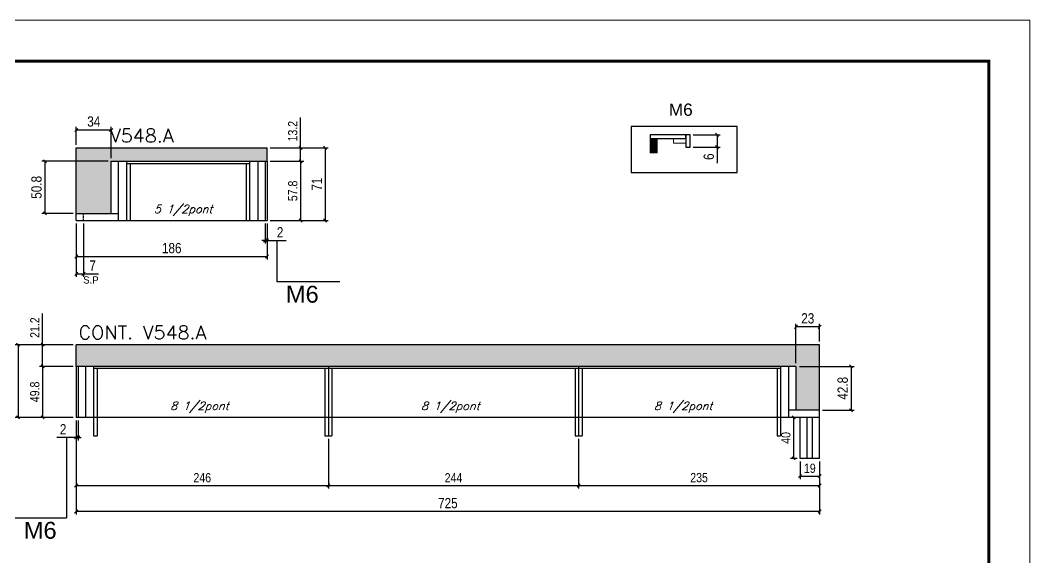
# Model space of a CAD drawing. Extents: x -21493 to -15213, y -12134 to 11887.
# Drawn here: x -19408 to -18423, y -1272 to -747 of the extents above; entities that cross this region are included whole.
import ezdxf

# ---------------------------------------------------------------- set-up
doc = ezdxf.new("R2010")
doc.units = 0
doc.linetypes.add('DASHED', pattern=[0.75, 0.5, -0.25])
doc.linetypes.add('HIDDEN', pattern=[0.375, 0.25, -0.125])
for name, color, linetype in [('5', 5, 'Continuous'), ('COTA', 241, 'Continuous'), ('NOMENCLATURA', 7, 'Continuous'), ('Painéis', 200, 'Continuous'), ('SARR_2.2x7', 40, 'Continuous'), ('SARR_3.5x7', 81, 'Continuous'), ('texto', 7, 'Continuous')]:
    doc.layers.add(name, color=color, linetype=linetype)
for name, color, linetype, lineweight in [('Folhas', 255, 'Continuous', 9), ('Madeira', 126, 'Continuous', 18), ('Sarr 2.2x7', 40, 'Continuous', 9), ('SARRAFO DE PRESSAO', 251, 'DASHED', 9), ('Texto Seção', 7, 'Continuous', 15)]:
    doc.layers.add(name, color=color, linetype=linetype, lineweight=lineweight)
doc.styles.add('COTA TECNICA', font='techl___.ttf', dxfattribs={"height": 10})
doc.styles.add('COTA TECNICA-50', font='techl___.ttf', dxfattribs={"height": 9})
doc.styles.add('REGUA-120', font='ROMANS.shx', dxfattribs={"height": 15})
doc.styles.add('Romans', font='romans.shx')
doc.styles.add('ROMAS860', font='ROMAS860.SHX')
doc.styles.get("Standard").update_dxf_attribs({"font": 'arial.ttf'})
doc.dimstyles.new('COTA PAINEL-50', dxfattribs={"dimtxt": 9, "dimasz": 3, "dimexe": 3, "dimexo": 3, "dimgap": 3, "dimtad": 1, "dimdec": 1, "dimzin": 12, "dimdsep": 46, "dimtxsty": 'COTA TECNICA-50', "dimblk1": 'OBLIQUE', "dimblk2": 'OBLIQUE', "dimsah": 1, "dimcen": 0.9, "dimclrd": 4, "dimclre": 4, "dimclrt": 240, "dimadec": 1, "dimazin": 3, "dimtfac": 1, "dimtdec": 1, "dimtmove": 0, "dimatfit": 3, "dimfxl": 1, "dimtolj": 1, "dimtzin": 12, "dimarcsym": 0})
doc.dimstyles.new('PAINEL', dxfattribs={"dimtxt": 10, "dimasz": 3, "dimexe": 3, "dimexo": 3, "dimgap": 3, "dimtad": 1, "dimdec": 1, "dimzin": 12, "dimdsep": 46, "dimtxsty": 'COTA TECNICA', "dimblk1": 'OBLIQUE', "dimblk2": 'OBLIQUE', "dimsah": 1, "dimcen": 0.9, "dimclrd": 4, "dimclre": 4, "dimclrt": 240, "dimadec": 1, "dimazin": 3, "dimtfac": 1, "dimtdec": 1, "dimtmove": 0, "dimatfit": 3, "dimfxl": 1, "dimtolj": 1, "dimtzin": 12, "dimarcsym": 0})

# ---------------------------------------------------------------- blocks, each defined once
blk = doc.blocks.new('_Oblique')
at = {"color": 0, "linetype": 'ByBlock', "lineweight": -2}
blk.add_line((-0.5, -0.5), (0.5, 0.5), dxfattribs=at)
blk = doc.blocks.new('*D1074')
at = {"layer": 'COTA', "color": 4, "lineweight": -2, "ltscale": 25, "transparency": 16777216}
for p, q in [((-19164.25, -871.72), (-19107.64, -871.72)), ((-19110.64, -871.72), (-19110.64, -942.72)), ((-19164.25, -942.72), (-19107.64, -942.72))]:
    blk.add_line(p, q, dxfattribs=at)
at = {"layer": 'Defpoints', "color": 0, "ltscale": 25, "transparency": 16777216}
for p in [(-19167.25, -871.72), (-19167.25, -942.72), (-19110.64, -942.72)]:
    blk.add_point(p, dxfattribs=at)
at = {"layer": 'COTA', "color": 4, "lineweight": -2, "ltscale": 25, "transparency": 16777216, "xscale": 3, "yscale": 3, "zscale": 3}
for p, rotation in [((-19110.64, -871.72), 90), ((-19110.64, -942.72), 270)]:
    blk.add_blockref('_Oblique', p, dxfattribs=dict(at, rotation=rotation))
at = {"layer": 'COTA', "color": 240, "ltscale": 25, "transparency": 16777216, "insert": (-19118.72, -907.22), "char_height": 10, "attachment_point": 5, "rotation": 90, "style": 'COTA TECNICA'}
blk.add_mtext('\\A1;71', dxfattribs=at)
blk = doc.blocks.new('*D1075')
at = {"layer": 'COTA', "color": 4, "lineweight": -2, "ltscale": 25, "transparency": 16777216}
for p, q in [((-19353.25, -945.72), (-19353.25, -980.84)), ((-19167.25, -945.72), (-19167.25, -980.84)), ((-19353.25, -977.84), (-19167.25, -977.84))]:
    blk.add_line(p, q, dxfattribs=at)
at = {"layer": 'Defpoints', "color": 0, "ltscale": 25, "transparency": 16777216}
for p in [(-19353.25, -942.72), (-19167.25, -942.72), (-19167.25, -977.84)]:
    blk.add_point(p, dxfattribs=at)
at = {"layer": 'COTA', "color": 4, "lineweight": -2, "ltscale": 25, "transparency": 16777216, "xscale": 3, "yscale": 3, "zscale": 3, "rotation": 180}
blk.add_blockref('_Oblique', (-19353.25, -977.84), dxfattribs=at)
at = {"layer": 'COTA', "color": 4, "lineweight": -2, "ltscale": 25, "transparency": 16777216, "xscale": 3, "yscale": 3, "zscale": 3}
blk.add_blockref('_Oblique', (-19167.25, -977.84), dxfattribs=at)
at = {"layer": 'COTA', "color": 240, "ltscale": 25, "transparency": 16777216, "insert": (-19260.25, -969.72), "char_height": 10, "attachment_point": 5, "style": 'COTA TECNICA'}
blk.add_mtext('\\A1;186', dxfattribs=at)
blk = doc.blocks.new('*D1076')
at = {"layer": 'COTA', "color": 4, "lineweight": -2, "ltscale": 25, "transparency": 16777216}
for p, q in [((-19169.25, -945.72), (-19169.25, -965.26)), ((-19167.25, -945.72), (-19167.25, -965.26)), ((-19169.25, -962.26), (-19172.25, -962.26)), ((-19169.25, -962.26), (-19167.25, -962.26)), ((-19167.25, -962.26), (-19148.5, -962.26))]:
    blk.add_line(p, q, dxfattribs=at)
at = {"layer": 'Defpoints', "color": 0, "ltscale": 25, "transparency": 16777216}
for p in [(-19169.25, -942.72), (-19167.25, -942.72), (-19169.25, -962.26)]:
    blk.add_point(p, dxfattribs=at)
at = {"layer": 'COTA', "color": 4, "lineweight": -2, "ltscale": 25, "transparency": 16777216, "xscale": 3, "yscale": 3, "zscale": 3}
blk.add_blockref('_Oblique', (-19169.25, -962.26), dxfattribs=at)
at = {"layer": 'COTA', "color": 4, "lineweight": -2, "ltscale": 25, "transparency": 16777216, "xscale": 3, "yscale": 3, "zscale": 3, "rotation": 180}
blk.add_blockref('_Oblique', (-19167.25, -962.26), dxfattribs=at)
at = {"layer": 'COTA', "color": 240, "ltscale": 25, "transparency": 16777216, "insert": (-19154.56, -954.26), "char_height": 10, "attachment_point": 5, "style": 'COTA TECNICA'}
blk.add_mtext('\\A1;2', dxfattribs=at)
blk = doc.blocks.new('*D1077')
at = {"layer": 'Defpoints', "color": 0, "linetype": 'ByBlock', "transparency": 16777216}
for p in [(-18754.79, -859.09), (-18754.79, -871.09), (-18728.35, -871.09)]:
    blk.add_point(p, dxfattribs=at)
at = {"layer": 'Sarr 2.2x7', "color": 4, "linetype": 'ByBlock', "lineweight": -2, "transparency": 16777216}
for p, q in [((-18751.79, -859.09), (-18725.35, -859.09)), ((-18728.35, -859.09), (-18728.35, -871.09)), ((-18751.79, -871.09), (-18725.35, -871.09)), ((-18728.35, -871.09), (-18728.35, -886.76))]:
    blk.add_line(p, q, dxfattribs=at)
at = {"layer": 'Sarr 2.2x7', "color": 4, "linetype": 'ByBlock', "lineweight": -2, "transparency": 16777216, "xscale": 3, "yscale": 3, "zscale": 3}
for p, rotation in [((-18728.35, -859.09), 90), ((-18728.35, -871.09), 270)]:
    blk.add_blockref('_Oblique', p, dxfattribs=dict(at, rotation=rotation))
at = {"layer": 'Sarr 2.2x7', "color": 240, "linetype": 'ByBlock', "transparency": 16777216, "insert": (-18736.45, -880.42), "char_height": 10, "attachment_point": 5, "rotation": 90, "style": 'COTA TECNICA'}
blk.add_mtext('\\A1;6', dxfattribs=at)
blk = doc.blocks.new('*D1078')
at = {"layer": 'COTA', "color": 4, "lineweight": -2, "ltscale": 25, "transparency": 16777216}
for p, q in [((-19353.25, -945.72), (-19353.25, -997.75)), ((-19346.25, -945.72), (-19346.25, -997.75)), ((-19353.25, -994.75), (-19346.25, -994.75)), ((-19346.25, -994.75), (-19331.52, -994.75))]:
    blk.add_line(p, q, dxfattribs=at)
at = {"layer": 'Defpoints', "color": 0, "ltscale": 25, "transparency": 16777216}
for p in [(-19353.25, -942.72), (-19346.25, -942.72), (-19346.25, -994.75)]:
    blk.add_point(p, dxfattribs=at)
at = {"layer": 'COTA', "color": 4, "lineweight": -2, "ltscale": 25, "transparency": 16777216, "xscale": 3, "yscale": 3, "zscale": 3, "rotation": 180}
blk.add_blockref('_Oblique', (-19353.25, -994.75), dxfattribs=at)
at = {"layer": 'COTA', "color": 4, "lineweight": -2, "ltscale": 25, "transparency": 16777216, "xscale": 3, "yscale": 3, "zscale": 3}
blk.add_blockref('_Oblique', (-19346.25, -994.75), dxfattribs=at)
at = {"layer": 'COTA', "color": 240, "ltscale": 25, "transparency": 16777216, "insert": (-19337.39, -986.67), "char_height": 10, "attachment_point": 5, "style": 'COTA TECNICA'}
blk.add_mtext('\\A1;7', dxfattribs=at)
blk = doc.blocks.new('*D1079')
at = {"layer": 'COTA', "color": 4, "lineweight": -2, "ltscale": 25, "transparency": 16777216}
for p, q in [((-19322.25, -884.92), (-19386.93, -884.92)), ((-19383.93, -884.92), (-19383.93, -935.72)), ((-19356.25, -935.72), (-19386.93, -935.72))]:
    blk.add_line(p, q, dxfattribs=at)
at = {"layer": 'Defpoints', "color": 0, "ltscale": 25, "transparency": 16777216}
for p in [(-19319.25, -884.92), (-19383.93, -935.72), (-19353.25, -935.72)]:
    blk.add_point(p, dxfattribs=at)
at = {"layer": 'COTA', "color": 4, "lineweight": -2, "ltscale": 25, "transparency": 16777216, "xscale": 3, "yscale": 3, "zscale": 3}
for p, rotation in [((-19383.93, -884.92), 90), ((-19383.93, -935.72), 270)]:
    blk.add_blockref('_Oblique', p, dxfattribs=dict(at, rotation=rotation))
at = {"layer": 'COTA', "color": 240, "ltscale": 25, "transparency": 16777216, "insert": (-19392.07, -910.32), "char_height": 10, "attachment_point": 5, "rotation": 90, "style": 'COTA TECNICA'}
blk.add_mtext('\\A1;50.8', dxfattribs=at)
blk = doc.blocks.new('*D1080')
at = {"layer": 'COTA', "color": 4, "lineweight": -2, "ltscale": 25, "transparency": 16777216}
for p, q in [((-19353.25, -868.72), (-19353.25, -851.28)), ((-19353.25, -854.28), (-19319.25, -854.28)), ((-19319.25, -881.92), (-19319.25, -851.28))]:
    blk.add_line(p, q, dxfattribs=at)
at = {"layer": 'Defpoints', "color": 0, "ltscale": 25, "transparency": 16777216}
for p in [(-19319.25, -854.28), (-19353.25, -871.72), (-19319.25, -884.92)]:
    blk.add_point(p, dxfattribs=at)
at = {"layer": 'COTA', "color": 4, "lineweight": -2, "ltscale": 25, "transparency": 16777216, "xscale": 3, "yscale": 3, "zscale": 3, "rotation": 180}
blk.add_blockref('_Oblique', (-19353.25, -854.28), dxfattribs=at)
at = {"layer": 'COTA', "color": 4, "lineweight": -2, "ltscale": 25, "transparency": 16777216, "xscale": 3, "yscale": 3, "zscale": 3}
blk.add_blockref('_Oblique', (-19319.25, -854.28), dxfattribs=at)
at = {"layer": 'COTA', "color": 240, "ltscale": 25, "transparency": 16777216, "insert": (-19336.25, -846.06), "char_height": 10, "attachment_point": 5, "style": 'COTA TECNICA'}
blk.add_mtext('\\A1;34', dxfattribs=at)
blk = doc.blocks.new('*D1134')
at = {"color": 4, "lineweight": -2, "transparency": 16777216}
for p, q in [((-19164.25, -884.92), (-19131.53, -884.92)), ((-19134.53, -884.92), (-19134.53, -942.72)), ((-19164.25, -942.72), (-19131.53, -942.72))]:
    blk.add_line(p, q, dxfattribs=at)
at = {"layer": 'Defpoints', "color": 0, "transparency": 16777216}
for p in [(-19167.25, -884.92), (-19167.25, -942.72), (-19134.53, -942.72)]:
    blk.add_point(p, dxfattribs=at)
at = {"color": 4, "lineweight": -2, "transparency": 16777216, "xscale": 3, "yscale": 3, "zscale": 3}
for p, rotation in [((-19134.53, -884.92), 90), ((-19134.53, -942.72), 270)]:
    blk.add_blockref('_Oblique', p, dxfattribs=dict(at, rotation=rotation))
at = {"color": 240, "transparency": 16777216, "insert": (-19142.15, -913.82), "char_height": 9, "attachment_point": 5, "rotation": 90, "style": 'COTA TECNICA-50'}
blk.add_mtext('\\A1;57.8', dxfattribs=at)
blk = doc.blocks.new('*D1135')
at = {"color": 4, "lineweight": -2, "transparency": 16777216}
for p, q in [((-19134.53, -871.72), (-19134.53, -842.26)), ((-19164.25, -871.72), (-19131.53, -871.72)), ((-19134.53, -884.92), (-19134.53, -871.72)), ((-19164.25, -884.92), (-19131.53, -884.92))]:
    blk.add_line(p, q, dxfattribs=at)
at = {"layer": 'Defpoints', "color": 0, "transparency": 16777216}
for p in [(-19167.25, -871.72), (-19134.53, -871.72), (-19167.25, -884.92)]:
    blk.add_point(p, dxfattribs=at)
at = {"color": 4, "lineweight": -2, "transparency": 16777216, "xscale": 3, "yscale": 3, "zscale": 3}
for p, rotation in [((-19134.53, -871.72), 90), ((-19134.53, -884.92), 270)]:
    blk.add_blockref('_Oblique', p, dxfattribs=dict(at, rotation=rotation))
at = {"color": 240, "transparency": 16777216, "insert": (-19142.23, -855.49), "char_height": 9, "attachment_point": 5, "rotation": 90, "style": 'COTA TECNICA-50'}
blk.add_mtext('\\A1;13.2', dxfattribs=at)
blk = doc.blocks.new('*D1136')
at = {"layer": 'COTA', "color": 4, "lineweight": -2, "ltscale": 25, "transparency": 16777216}
for p, q in [((-19356.44, -1063.97), (-19413.05, -1063.97)), ((-19410.05, -1063.97), (-19410.05, -1134.97)), ((-19356.44, -1134.97), (-19413.05, -1134.97))]:
    blk.add_line(p, q, dxfattribs=at)
at = {"layer": 'Defpoints', "color": 0, "ltscale": 25, "transparency": 16777216}
for p in [(-19353.44, -1063.97), (-19410.05, -1134.97), (-19353.44, -1134.97)]:
    blk.add_point(p, dxfattribs=at)
at = {"layer": 'COTA', "color": 4, "lineweight": -2, "ltscale": 25, "transparency": 16777216, "xscale": 3, "yscale": 3, "zscale": 3}
for p, rotation in [((-19410.05, -1063.97), 90), ((-19410.05, -1134.97), 270)]:
    blk.add_blockref('_Oblique', p, dxfattribs=dict(at, rotation=rotation))
at = {"layer": 'COTA', "color": 240, "ltscale": 25, "transparency": 16777216, "insert": (-19418.12, -1099.47), "char_height": 10, "attachment_point": 5, "rotation": 90, "style": 'COTA TECNICA'}
blk.add_mtext('\\A1;71', dxfattribs=at)
blk = doc.blocks.new('*D1137')
at = {"layer": 'COTA', "color": 4, "lineweight": -2, "ltscale": 25, "transparency": 16777216}
for p, q in [((-19353.44, -1137.97), (-19353.44, -1229.85)), ((-18628.44, -1177.97), (-18628.44, -1229.85)), ((-18628.44, -1226.85), (-19353.44, -1226.85))]:
    blk.add_line(p, q, dxfattribs=at)
at = {"layer": 'Defpoints', "color": 0, "ltscale": 25, "transparency": 16777216}
for p in [(-19353.44, -1134.97), (-18628.44, -1174.97), (-19353.44, -1226.85)]:
    blk.add_point(p, dxfattribs=at)
at = {"layer": 'COTA', "color": 4, "lineweight": -2, "ltscale": 25, "transparency": 16777216, "xscale": 3, "yscale": 3, "zscale": 3, "rotation": 180}
blk.add_blockref('_Oblique', (-19353.44, -1226.85), dxfattribs=at)
at = {"layer": 'COTA', "color": 4, "lineweight": -2, "ltscale": 25, "transparency": 16777216, "xscale": 3, "yscale": 3, "zscale": 3}
blk.add_blockref('_Oblique', (-18628.44, -1226.85), dxfattribs=at)
at = {"layer": 'COTA', "color": 240, "ltscale": 25, "transparency": 16777216, "insert": (-18990.94, -1218.74), "char_height": 10, "attachment_point": 5, "style": 'COTA TECNICA'}
blk.add_mtext('\\A1;725', dxfattribs=at)
blk = doc.blocks.new('*D1138')
at = {"layer": 'COTA', "color": 4, "lineweight": -2, "ltscale": 25, "transparency": 16777216}
for p, q in [((-19353.44, -1137.97), (-19353.44, -1157.51)), ((-19351.44, -1137.97), (-19351.44, -1157.51)), ((-19353.44, -1154.51), (-19372.19, -1154.51)), ((-19351.44, -1154.51), (-19353.44, -1154.51)), ((-19351.44, -1154.51), (-19348.44, -1154.51))]:
    blk.add_line(p, q, dxfattribs=at)
at = {"layer": 'Defpoints', "color": 0, "ltscale": 25, "transparency": 16777216}
for p in [(-19353.44, -1134.97), (-19351.44, -1134.97), (-19351.44, -1154.51)]:
    blk.add_point(p, dxfattribs=at)
at = {"layer": 'COTA', "color": 4, "lineweight": -2, "ltscale": 25, "transparency": 16777216, "xscale": 3, "yscale": 3, "zscale": 3}
blk.add_blockref('_Oblique', (-19353.44, -1154.51), dxfattribs=at)
at = {"layer": 'COTA', "color": 4, "lineweight": -2, "ltscale": 25, "transparency": 16777216, "xscale": 3, "yscale": 3, "zscale": 3, "rotation": 180}
blk.add_blockref('_Oblique', (-19351.44, -1154.51), dxfattribs=at)
at = {"layer": 'COTA', "color": 240, "ltscale": 25, "transparency": 16777216, "insert": (-19366.14, -1146.51), "char_height": 10, "attachment_point": 5, "style": 'COTA TECNICA'}
blk.add_mtext('\\A1;2', dxfattribs=at)
blk = doc.blocks.new('*D1139')
at = {"layer": 'COTA', "color": 4, "lineweight": -2, "ltscale": 25, "transparency": 16777216}
for p, q in [((-18647.97, -1085.17), (-18594.76, -1085.17)), ((-18597.76, -1085.17), (-18597.76, -1127.97)), ((-18625.44, -1127.97), (-18594.76, -1127.97))]:
    blk.add_line(p, q, dxfattribs=at)
at = {"layer": 'Defpoints', "color": 0, "ltscale": 25, "transparency": 16777216}
for p in [(-18650.97, -1085.17), (-18628.44, -1127.97), (-18597.76, -1127.97)]:
    blk.add_point(p, dxfattribs=at)
at = {"layer": 'COTA', "color": 4, "lineweight": -2, "ltscale": 25, "transparency": 16777216, "xscale": 3, "yscale": 3, "zscale": 3}
for p, rotation in [((-18597.76, -1085.17), 90), ((-18597.76, -1127.97), 270)]:
    blk.add_blockref('_Oblique', p, dxfattribs=dict(at, rotation=rotation))
at = {"layer": 'COTA', "color": 240, "ltscale": 25, "transparency": 16777216, "insert": (-18605.86, -1106.57), "char_height": 10, "attachment_point": 5, "rotation": 90, "style": 'COTA TECNICA'}
blk.add_mtext('\\A1;42.8', dxfattribs=at)
blk = doc.blocks.new('*D1140')
at = {"layer": 'COTA', "color": 4, "lineweight": -2, "ltscale": 25, "transparency": 16777216}
for p, q in [((-18651.44, -1082.17), (-18651.44, -1043.53)), ((-18628.44, -1060.97), (-18628.44, -1043.53)), ((-18628.44, -1046.53), (-18651.44, -1046.53))]:
    blk.add_line(p, q, dxfattribs=at)
at = {"layer": 'Defpoints', "color": 0, "ltscale": 25, "transparency": 16777216}
for p in [(-18651.44, -1046.53), (-18628.44, -1063.97), (-18651.44, -1085.17)]:
    blk.add_point(p, dxfattribs=at)
at = {"layer": 'COTA', "color": 4, "lineweight": -2, "ltscale": 25, "transparency": 16777216, "xscale": 3, "yscale": 3, "zscale": 3, "rotation": 180}
blk.add_blockref('_Oblique', (-18651.44, -1046.53), dxfattribs=at)
at = {"layer": 'COTA', "color": 4, "lineweight": -2, "ltscale": 25, "transparency": 16777216, "xscale": 3, "yscale": 3, "zscale": 3}
blk.add_blockref('_Oblique', (-18628.44, -1046.53), dxfattribs=at)
at = {"layer": 'COTA', "color": 240, "ltscale": 25, "transparency": 16777216, "insert": (-18639.94, -1038.31), "char_height": 10, "attachment_point": 5, "style": 'COTA TECNICA'}
blk.add_mtext('\\A1;23', dxfattribs=at)
blk = doc.blocks.new('*D1141')
at = {"color": 4, "lineweight": -2, "transparency": 16777216}
for p, q in [((-19356.44, -1085.17), (-19389.16, -1085.17)), ((-19386.16, -1085.17), (-19386.16, -1134.97)), ((-19356.44, -1134.97), (-19389.16, -1134.97))]:
    blk.add_line(p, q, dxfattribs=at)
at = {"layer": 'Defpoints', "color": 0, "transparency": 16777216}
for p in [(-19353.44, -1085.17), (-19386.16, -1134.97), (-19353.44, -1134.97)]:
    blk.add_point(p, dxfattribs=at)
at = {"color": 4, "lineweight": -2, "transparency": 16777216, "xscale": 3, "yscale": 3, "zscale": 3}
for p, rotation in [((-19386.16, -1085.17), 90), ((-19386.16, -1134.97), 270)]:
    blk.add_blockref('_Oblique', p, dxfattribs=dict(at, rotation=rotation))
at = {"color": 240, "transparency": 16777216, "insert": (-19393.76, -1110.07), "char_height": 9, "attachment_point": 5, "rotation": 90, "style": 'COTA TECNICA-50'}
blk.add_mtext('\\A1;49.8', dxfattribs=at)
blk = doc.blocks.new('*D1142')
at = {"color": 4, "lineweight": -2, "transparency": 16777216}
for p, q in [((-19386.16, -1063.97), (-19386.16, -1033.61)), ((-19356.44, -1063.97), (-19389.16, -1063.97)), ((-19386.16, -1085.17), (-19386.16, -1063.97)), ((-19356.44, -1085.17), (-19389.16, -1085.17))]:
    blk.add_line(p, q, dxfattribs=at)
at = {"layer": 'Defpoints', "color": 0, "transparency": 16777216}
for p in [(-19386.16, -1063.97), (-19353.44, -1063.97), (-19353.44, -1085.17)]:
    blk.add_point(p, dxfattribs=at)
at = {"color": 4, "lineweight": -2, "transparency": 16777216, "xscale": 3, "yscale": 3, "zscale": 3}
for p, rotation in [((-19386.16, -1063.97), 90), ((-19386.16, -1085.17), 270)]:
    blk.add_blockref('_Oblique', p, dxfattribs=dict(at, rotation=rotation))
at = {"color": 240, "transparency": 16777216, "insert": (-19393.72, -1047.29), "char_height": 9, "attachment_point": 5, "rotation": 90, "style": 'COTA TECNICA-50'}
blk.add_mtext('\\A1;21.2', dxfattribs=at)
blk = doc.blocks.new('*D1143')
at = {"color": 4, "lineweight": -2, "transparency": 16777216}
for p, q in [((-19353.44, -1137.97), (-19353.44, -1204.48)), ((-19107.44, -1155.97), (-19107.44, -1204.48)), ((-19353.44, -1201.48), (-19107.44, -1201.48))]:
    blk.add_line(p, q, dxfattribs=at)
at = {"layer": 'Defpoints', "color": 0, "transparency": 16777216}
for p in [(-19353.44, -1134.97), (-19107.44, -1152.97), (-19107.44, -1201.48)]:
    blk.add_point(p, dxfattribs=at)
at = {"color": 4, "lineweight": -2, "transparency": 16777216, "xscale": 3, "yscale": 3, "zscale": 3, "rotation": 180}
blk.add_blockref('_Oblique', (-19353.44, -1201.48), dxfattribs=at)
at = {"color": 4, "lineweight": -2, "transparency": 16777216, "xscale": 3, "yscale": 3, "zscale": 3}
blk.add_blockref('_Oblique', (-19107.44, -1201.48), dxfattribs=at)
at = {"color": 240, "transparency": 16777216, "insert": (-19230.44, -1193.89), "char_height": 9, "attachment_point": 5, "style": 'COTA TECNICA-50'}
blk.add_mtext('\\A1;246', dxfattribs=at)
blk = doc.blocks.new('*D1144')
at = {"color": 4, "lineweight": -2, "transparency": 16777216}
for p, q in [((-19107.44, -1155.97), (-19107.44, -1204.48)), ((-18863.44, -1155.97), (-18863.44, -1204.48)), ((-19107.44, -1201.48), (-18863.44, -1201.48))]:
    blk.add_line(p, q, dxfattribs=at)
at = {"layer": 'Defpoints', "color": 0, "transparency": 16777216}
for p in [(-19107.44, -1152.97), (-18863.44, -1152.97), (-18863.44, -1201.48)]:
    blk.add_point(p, dxfattribs=at)
at = {"color": 4, "lineweight": -2, "transparency": 16777216, "xscale": 3, "yscale": 3, "zscale": 3, "rotation": 180}
blk.add_blockref('_Oblique', (-19107.44, -1201.48), dxfattribs=at)
at = {"color": 4, "lineweight": -2, "transparency": 16777216, "xscale": 3, "yscale": 3, "zscale": 3}
blk.add_blockref('_Oblique', (-18863.44, -1201.48), dxfattribs=at)
at = {"color": 240, "transparency": 16777216, "insert": (-18985.44, -1193.92), "char_height": 9, "attachment_point": 5, "style": 'COTA TECNICA-50'}
blk.add_mtext('\\A1;244', dxfattribs=at)
blk = doc.blocks.new('*D1145')
at = {"color": 4, "lineweight": -2, "transparency": 16777216}
for p, q in [((-18863.44, -1155.97), (-18863.44, -1204.48)), ((-18628.44, -1177.97), (-18628.44, -1204.48)), ((-18863.44, -1201.48), (-18628.44, -1201.48))]:
    blk.add_line(p, q, dxfattribs=at)
at = {"layer": 'Defpoints', "color": 0, "transparency": 16777216}
for p in [(-18863.44, -1152.97), (-18628.44, -1174.97), (-18628.44, -1201.48)]:
    blk.add_point(p, dxfattribs=at)
at = {"color": 4, "lineweight": -2, "transparency": 16777216, "xscale": 3, "yscale": 3, "zscale": 3, "rotation": 180}
blk.add_blockref('_Oblique', (-18863.44, -1201.48), dxfattribs=at)
at = {"color": 4, "lineweight": -2, "transparency": 16777216, "xscale": 3, "yscale": 3, "zscale": 3}
blk.add_blockref('_Oblique', (-18628.44, -1201.48), dxfattribs=at)
at = {"color": 240, "transparency": 16777216, "insert": (-18745.94, -1193.78), "char_height": 9, "attachment_point": 5, "style": 'COTA TECNICA-50'}
blk.add_mtext('\\A1;235', dxfattribs=at)
blk = doc.blocks.new('*D1146')
at = {"color": 4, "lineweight": -2, "transparency": 16777216}
for p, q in [((-18647.44, -1177.97), (-18647.44, -1195.26)), ((-18628.44, -1177.97), (-18628.44, -1195.26)), ((-18647.44, -1192.26), (-18628.44, -1192.26))]:
    blk.add_line(p, q, dxfattribs=at)
at = {"layer": 'Defpoints', "color": 0, "transparency": 16777216}
for p in [(-18647.44, -1174.97), (-18628.44, -1174.97), (-18628.44, -1192.26)]:
    blk.add_point(p, dxfattribs=at)
at = {"color": 4, "lineweight": -2, "transparency": 16777216, "xscale": 3, "yscale": 3, "zscale": 3, "rotation": 180}
blk.add_blockref('_Oblique', (-18647.44, -1192.26), dxfattribs=at)
at = {"color": 4, "lineweight": -2, "transparency": 16777216, "xscale": 3, "yscale": 3, "zscale": 3}
blk.add_blockref('_Oblique', (-18628.44, -1192.26), dxfattribs=at)
at = {"color": 240, "transparency": 16777216, "insert": (-18637.94, -1184.69), "char_height": 9, "attachment_point": 5, "style": 'COTA TECNICA-50'}
blk.add_mtext('\\A1;19', dxfattribs=at)
blk = doc.blocks.new('*D1148')
at = {"color": 4, "lineweight": -2, "transparency": 16777216}
for p, q in [((-18650.25, -1134.99), (-18656.7, -1134.99)), ((-18653.7, -1134.99), (-18653.7, -1174.99)), ((-18650.44, -1174.99), (-18656.7, -1174.99))]:
    blk.add_line(p, q, dxfattribs=at)
at = {"layer": 'Defpoints', "color": 0, "transparency": 16777216}
for p in [(-18647.25, -1134.99), (-18653.7, -1174.99), (-18647.44, -1174.99)]:
    blk.add_point(p, dxfattribs=at)
at = {"color": 4, "lineweight": -2, "transparency": 16777216, "xscale": 3, "yscale": 3, "zscale": 3}
for p, rotation in [((-18653.7, -1134.99), 90), ((-18653.7, -1174.99), 270)]:
    blk.add_blockref('_Oblique', p, dxfattribs=dict(at, rotation=rotation))
at = {"color": 240, "transparency": 16777216, "insert": (-18661.3, -1154.99), "char_height": 9, "attachment_point": 5, "rotation": 90, "style": 'COTA TECNICA-50'}
blk.add_mtext('\\A1;40', dxfattribs=at)
blk = doc.blocks.new('9999999999')
at = {"layer": 'Folhas'}
blk.add_lwpolyline([(98138.98, 34190.21), (99623.98, 34190.21), (99623.98, 35240.21), (98138.98, 35240.21)], close=True, dxfattribs=at)
at = {"layer": 'Folhas', "color": 30, "const_width": 3}
blk.add_lwpolyline([(98213.98, 34230.21), (99583.98, 34230.21), (99583.98, 35200.21), (98213.98, 35200.21)], close=True, dxfattribs=at)

msp = doc.modelspace()

# ---------------------------------------------------------------- hatches: boundary and pattern name
at = {"layer": 'COTA', "linetype": 'ByBlock'}
h = msp.add_hatch(dxfattribs=at)
h.set_pattern_fill('AR-CONC', color=256, scale=0.03)
h.set_pattern_definition([(50, (-14001.234, -2297.15), (5.46554, -0.4781726), [0.5715, -6.2865]), (355, (-14001.234, -2297.15), (-1.0573026, 5.7317054), [0.4572, -5.0292175]), (100.45144, (-14000.7786, -2297.19), (4.4082374, 5.2535326), [0.4857, -5.3427073]), (46.1842, (-14001.234, -2295.626), (8.132371, -1.26127), [0.85725, -9.42975]), (96.63556, (-14000.556, -2295.731), (7.122124, 7.422784), [0.728551, -8.014068]), (351.18415, (-14001.234, -2295.626), (7.122124, 7.422784), [0.685799, -7.543792]), (21, (-14000.472, -2296.007), (4.5484317, -3.067956), [0.5715, -6.2865]), (326, (-14000.472, -2296.007), (1.854061, 5.525639), [0.4572, -5.0292]), (71.45144, (-14000.093, -2296.263), (6.4024926, 2.457683), [0.4857, -5.342698]), (37.5, (-14001.234, -2297.1502), (0.0926581, 2.5366512), [0, -4.96824, 0, -5.1054, 0, -5.04825]), (7.5, (-14001.234, -2297.1502), (2.0045899, 3.0054172), [0, -2.91084, 0, -4.85394, 0, -1.92405]), (327.5, (-14002.9333, -2297.1502), (4.06771786, -0.1718623), [0, -1.905, 0, -5.9436, 0, -7.8867]), (317.5, (-14003.6953, -2297.1502), (4.4438754, 0.7627947), [0, -2.4765, 0, -3.94716, 0, -5.6007])])
h.paths.add_polyline_path([(-19319.25, -884.92), (-19167.25, -884.92), (-19167.25, -871.72), (-19353.25, -871.72), (-19353.25, -935.72), (-19319.25, -935.72)])
h = msp.add_hatch(dxfattribs=at)
h.set_pattern_fill('AR-CONC', color=256, scale=0.03)
h.set_pattern_definition([(50, (-13896.79, -2297.15), (5.46554, -0.4781726), [0.5715, -6.2865]), (355, (-13896.79, -2297.15), (-1.0573026, 5.7317054), [0.4572, -5.0292175]), (100.45144, (-13896.3347, -2297.19), (4.4082374, 5.2535326), [0.4857, -5.3427073]), (46.1842, (-13896.79, -2295.626), (8.132371, -1.26127), [0.85725, -9.42975]), (96.63556, (-13896.1125, -2295.731), (7.122124, 7.422784), [0.728551, -8.014068]), (351.18415, (-13896.79, -2295.626), (7.122124, 7.422784), [0.685799, -7.543792]), (21, (-13896.028, -2296.007), (4.5484317, -3.067956), [0.5715, -6.2865]), (326, (-13896.028, -2296.007), (1.854061, 5.525639), [0.4572, -5.0292]), (71.45144, (-13895.649, -2296.263), (6.4024926, 2.457683), [0.4857, -5.342698]), (37.5, (-13896.7902, -2297.1502), (0.0926581, 2.5366512), [0, -4.96824, 0, -5.1054, 0, -5.04825]), (7.5, (-13896.7902, -2297.1502), (2.0045899, 3.0054172), [0, -2.91084, 0, -4.85394, 0, -1.92405]), (327.5, (-13898.4894, -2297.1502), (4.06771786, -0.1718623), [0, -1.905, 0, -5.9436, 0, -7.8867]), (317.5, (-13899.2514, -2297.1502), (4.4438754, 0.7627947), [0, -2.4765, 0, -3.94716, 0, -5.6007])])
h.paths.add_polyline_path([(-19353.44, -1063.97), (-19353.44, -1085.17), (-18651.44, -1085.17), (-18651.44, -1127.97), (-18628.44, -1127.97), (-18628.44, -1063.97)])
at = {"layer": 'Madeira'}
h = msp.add_hatch(dxfattribs=at)
h.set_pattern_fill('ANSI31', color=256, scale=0.2, angle=270, style=0)
h.set_pattern_definition([(315, (-2161.3433, -14210.82493), (0.449012806, 0.449012806), [])])
h.paths.add_polyline_path([(-18793.75, -876.69), (-18786.75, -876.69), (-18786.75, -862.69), (-18793.75, -862.69)])

# ---------------------------------------------------------------- linework, layer by layer
at = {"linetype": 'ByBlock'}
msp.add_lwpolyline([(-18708.84, -850.94), (-18812.27, -850.94), (-18812.27, -895.92), (-18708.84, -895.92)], close=True, dxfattribs=at)
at = {"layer": 'COTA', "linetype": 'ByBlock'}
for p, q in [((-19353.25, -871.72), (-19167.25, -871.72)), ((-19353.25, -935.72), (-19353.25, -871.72)), ((-19167.25, -884.92), (-19167.25, -871.72)), ((-18628.44, -1063.97), (-19353.44, -1063.97)), ((-19353.44, -1085.17), (-19353.44, -1063.97)), ((-18628.44, -1127.97), (-18628.44, -1063.97))]:
    msp.add_line(p, q, dxfattribs=at)
at = {"layer": 'Madeira'}
msp.add_lwpolyline([(-18793.75, -862.69), (-18786.75, -862.69), (-18786.75, -876.69), (-18793.75, -876.69)], close=True, dxfattribs=at)
at = {"layer": 'NOMENCLATURA', "linetype": 'Continuous'}
for p, q in [((-19157.88, -962.26), (-19157.88, -1002.46)), ((-19096.39, -1002.46), (-19157.88, -1002.46)), ((-19362.82, -1154.51), (-19362.82, -1232.96)), ((-19424.31, -1232.96), (-19362.82, -1232.96))]:
    msp.add_line(p, q, dxfattribs=at)
at = {"layer": 'Painéis'}
for p, q in [((-19319.25, -884.92), (-19167.25, -884.92)), ((-19353.25, -935.72), (-19319.25, -935.72)), ((-19353.25, -942.72), (-19167.25, -942.72)), ((-18651.44, -1085.17), (-19353.44, -1085.17)), ((-18651.44, -1085.17), (-18651.44, -1127.97)), ((-18628.44, -1127.97), (-18651.44, -1127.97)), ((-18628.44, -1134.97), (-19353.44, -1134.97)), ((-18628.44, -1174.97), (-18647.44, -1174.97))]:
    msp.add_line(p, q, dxfattribs=at)
at = {"layer": 'Painéis', "ltscale": 25}
for p, q in [((-19319.25, -935.72), (-19319.25, -884.92)), ((-19169.25, -884.92), (-19169.25, -942.72)), ((-19167.25, -884.92), (-19167.25, -942.72)), ((-19353.25, -942.72), (-19353.25, -935.72)), ((-19353.44, -1085.17), (-19353.44, -1134.97)), ((-19351.44, -1085.17), (-19351.44, -1134.97)), ((-19107.44, -1085.17), (-19107.44, -1134.97)), ((-18863.44, -1085.17), (-18863.44, -1134.97)), ((-18628.44, -1174.97), (-18628.44, -1127.97)), ((-18647.44, -1174.97), (-18647.25, -1134.97))]:
    msp.add_line(p, q, dxfattribs=at)
at = {"layer": 'Painéis', "linetype": 'ByBlock'}
msp.add_lwpolyline([(-18758.79, -859.09), (-18793.73, -859.09), (-18793.73, -862.69), (-18758.79, -862.69), (-18758.79, -859.09)], dxfattribs=at)
at = {"layer": 'Painéis'}
msp.add_lwpolyline([(-18758.79, -871.09), (-18754.79, -871.09), (-18754.79, -859.09), (-18758.79, -859.09)], close=True, dxfattribs=at)
at = {"layer": 'Sarr 2.2x7', "linetype": 'ByBlock'}
msp.add_lwpolyline([(-18758.79, -862.69), (-18770.79, -862.69), (-18770.79, -867.09), (-18758.79, -867.09), (-18758.79, -862.69)], dxfattribs=at)
at = {"layer": 'SARR_2.2x7', "linetype": 'Continuous'}
for p, q in [((-19312.25, -935.72), (-19312.25, -884.92)), ((-19176.25, -884.92), (-19176.25, -942.72)), ((-19304.25, -887.12), (-19184.25, -887.12)), ((-19353.25, -942.72), (-19312.25, -942.72)), ((-19319.25, -935.72), (-19312.25, -935.72)), ((-19312.25, -942.72), (-19312.25, -935.72)), ((-19344.44, -1085.17), (-19344.44, -1134.97)), ((-19107.44, -1087.37), (-19336.44, -1087.37)), ((-18863.44, -1087.37), (-19107.44, -1087.37)), ((-18666.44, -1087.37), (-18863.44, -1087.37)), ((-18658.44, -1127.97), (-18658.44, -1085.17)), ((-18658.44, -1134.97), (-18658.44, -1127.97)), ((-18651.44, -1127.97), (-18658.44, -1127.97)), ((-18628.44, -1134.97), (-18658.44, -1134.97)), ((-18640.44, -1174.97), (-18640.44, -1134.97)), ((-18635.44, -1174.97), (-18635.44, -1134.97))]:
    msp.add_line(p, q, dxfattribs=at)
at = {"layer": 'SARR_2.2x7', "linetype": 'HIDDEN', "ltscale": 5}
msp.add_line((-19346.25, -942.72), (-19346.25, -935.72), dxfattribs=at)
at = {"layer": 'SARR_3.5x7'}
for p, q in [((-19304.25, -884.92), (-19304.25, -942.72)), ((-19184.25, -884.92), (-19184.25, -942.72)), ((-19300.75, -887.12), (-19300.75, -942.72)), ((-19187.75, -887.12), (-19187.75, -942.72)), ((-19336.44, -1085.17), (-19336.44, -1152.97)), ((-19332.94, -1087.37), (-19332.94, -1152.97)), ((-19110.94, -1087.37), (-19110.94, -1152.97)), ((-19103.94, -1087.37), (-19103.94, -1152.97)), ((-18866.94, -1087.37), (-18866.94, -1152.97)), ((-18859.94, -1087.37), (-18859.94, -1152.97)), ((-18669.94, -1087.37), (-18669.94, -1152.97)), ((-18666.44, -1085.17), (-18666.44, -1152.97)), ((-19107.44, -1134.97), (-19107.44, -1152.97)), ((-18863.44, -1134.97), (-18863.44, -1152.97)), ((-19336.44, -1152.97), (-19332.94, -1152.97)), ((-19110.94, -1152.97), (-19103.94, -1152.97)), ((-18866.94, -1152.97), (-18859.94, -1152.97)), ((-18669.94, -1152.97), (-18666.44, -1152.97))]:
    msp.add_line(p, q, dxfattribs=at)

# ---------------------------------------------------------------- block references
at = {"layer": 'SARRAFO DE PRESSAO', "color": 6, "linetype": 'ByBlock'}
msp.add_blockref('9999999999', (-118047.39, -35987.3), dxfattribs=at)

# ---------------------------------------------------------------- texts
at = {"layer": '5', "color": 7, "linetype": 'Continuous'}
msp.add_text('M6', height=12, rotation=0.00004, dxfattribs=at).set_placement((-18775.44, -840.49))
at = {"layer": 'NOMENCLATURA', "linetype": 'Continuous'}
for p in [(-19148.89, -1022.95), (-19404.48, -1253.45)]:
    msp.add_text('M6', height=16.5, dxfattribs=at).set_placement(p)
at = {"layer": 'texto', "color": 2, "char_height": 8, "attachment_point": 5, "style": 'Romans'}
for s, insert in [('{\\Q19;\\C256;5 1/2pont}', (-19249.07, -932.82)), ('{\\Q19;\\C256;8 1/2pont}', (-19233.18, -1125.07)), ('{\\Q19;\\C256;8 1/2pont}', (-18988.56, -1125.07)), ('{\\Q19;\\C256;8 1/2pont}', (-18761.48, -1125.07))]:
    msp.add_mtext(s, dxfattribs=dict(at, insert=insert))
at = {"layer": 'texto', "color": 4, "insert": (-19339.01, -1000.81), "char_height": 7, "attachment_point": 5, "style": 'ROMAS860'}
msp.add_mtext('S.P', dxfattribs=at)
at = {"layer": 'Texto Seção', "style": 'REGUA-120', "width": 1.05}
for s, p in [('V548.A', (-19320.4, -866.36)), ('CONT. V548.A', (-19351.07, -1058.61))]:
    msp.add_text(s, height=13, dxfattribs=at).set_placement(p)

# ---------------------------------------------------------------- dimensions: what is measured, and where the dimension line sits
for base, p1, p2, picture, middle in [((-19134.53, -871.72), (-19167.25, -884.92), (-19167.25, -871.72), '*D1135', (-19142.23, -855.49)), ((-19134.53, -942.72), (-19167.25, -884.92), (-19167.25, -942.72), '*D1134', (-19142.15, -913.82)), ((-19386.16, -1063.97), (-19353.44, -1085.17), (-19353.44, -1063.97), '*D1142', (-19393.72, -1047.29)), ((-19386.16, -1134.97), (-19353.44, -1085.17), (-19353.44, -1134.97), '*D1141', (-19393.76, -1110.07)), ((-18653.7, -1174.99), (-18647.25, -1134.99), (-18647.44, -1174.99), '*D1148', (-18661.3, -1154.99))]:
    dim = msp.add_linear_dim(base=base, p1=p1, p2=p2, angle=90, dimstyle='COTA PAINEL-50')
    dim.commit()
    dim.dimension.update_dxf_attribs({"geometry": picture, "text_midpoint": middle})
for base, p1, p2, picture, middle in [((-19107.44, -1201.48), (-19353.44, -1134.97), (-19107.44, -1152.97), '*D1143', (-19230.44, -1193.89)), ((-18628.44, -1192.26), (-18647.44, -1174.97), (-18628.44, -1174.97), '*D1146', (-18637.94, -1184.69))]:
    dim = msp.add_linear_dim(base=base, p1=p1, p2=p2, dimstyle='COTA PAINEL-50')
    dim.commit()
    dim.dimension.update_dxf_attribs({"geometry": picture, "text_midpoint": middle})
for base, p1, p2, picture, middle in [((-18863.44, -1201.48), (-19107.44, -1152.97), (-18863.44, -1152.97), '*D1144', (-18985.44, -1193.92)), ((-18628.44, -1201.48), (-18863.44, -1152.97), (-18628.44, -1174.97), '*D1145', (-18745.94, -1193.78))]:
    dim = msp.add_linear_dim(base=base, p1=p1, p2=p2, dimstyle='COTA PAINEL-50', override={"dimtmove": 1})
    dim.commit()
    dim.dimension.update_dxf_attribs({"geometry": picture, "text_midpoint": middle})
at = {"layer": 'COTA', "ltscale": 25}
for base, p1, p2, picture, middle in [((-19319.25, -854.28), (-19353.25, -871.72), (-19319.25, -884.92), '*D1080', (-19336.25, -846.06)), ((-19167.25, -977.84), (-19353.25, -942.72), (-19167.25, -942.72), '*D1075', (-19260.25, -969.72)), ((-19346.25, -994.75), (-19353.25, -942.72), (-19346.25, -942.72), '*D1078', (-19337.39, -986.67))]:
    dim = msp.add_linear_dim(base=base, p1=p1, p2=p2, dimstyle='PAINEL', dxfattribs=at)
    dim.commit()
    dim.dimension.update_dxf_attribs({"geometry": picture, "text_midpoint": middle})
for base, p1, p2, angle, picture, middle in [((-19110.64, -942.72), (-19167.25, -871.72), (-19167.25, -942.72), 90, '*D1074', (-19118.72, -907.22)), ((-19383.93, -935.72), (-19319.25, -884.92), (-19353.25, -935.72), 90, '*D1079', (-19392.07, -910.32)), ((-18651.44, -1046.53), (-18628.44, -1063.97), (-18651.44, -1085.17), 180, '*D1140', (-18639.94, -1038.31)), ((-19410.05, -1134.97), (-19353.44, -1063.97), (-19353.44, -1134.97), 90, '*D1136', (-19418.12, -1099.47)), ((-18597.76, -1127.97), (-18650.97, -1085.17), (-18628.44, -1127.97), 90, '*D1139', (-18605.86, -1106.57)), ((-19353.44, -1226.85), (-18628.44, -1174.97), (-19353.44, -1134.97), 180, '*D1137', (-18990.94, -1218.74))]:
    dim = msp.add_linear_dim(base=base, p1=p1, p2=p2, angle=angle, dimstyle='PAINEL', dxfattribs=at)
    dim.commit()
    dim.dimension.update_dxf_attribs({"geometry": picture, "text_midpoint": middle})
dim = msp.add_linear_dim(base=(-19169.25, -962.26), p1=(-19167.25, -942.72), p2=(-19169.25, -942.72), dimstyle='PAINEL', dxfattribs=at)
dim.commit()
dim.dimension.update_dxf_attribs({"geometry": '*D1076', "text_midpoint": (-19154.56, -962.26), "dimtype": 160})
dim = msp.add_linear_dim(base=(-19351.44, -1154.51), p1=(-19353.44, -1134.97), p2=(-19351.44, -1134.97), angle=180, dimstyle='PAINEL', dxfattribs=at)
dim.commit()
dim.dimension.update_dxf_attribs({"geometry": '*D1138', "text_midpoint": (-19366.14, -1154.51), "dimtype": 160})
at = {"layer": 'Sarr 2.2x7', "linetype": 'ByBlock'}
dim = msp.add_linear_dim(base=(-18728.35, -871.09), p1=(-18754.79, -859.09), p2=(-18754.79, -871.09), angle=90, dimstyle='PAINEL', override={"dimlfac": 0.5}, dxfattribs=at)
dim.commit()
dim.dimension.update_dxf_attribs({"geometry": '*D1077', "text_midpoint": (-18736.45, -880.42)})

doc.saveas('drawing.dxf')
